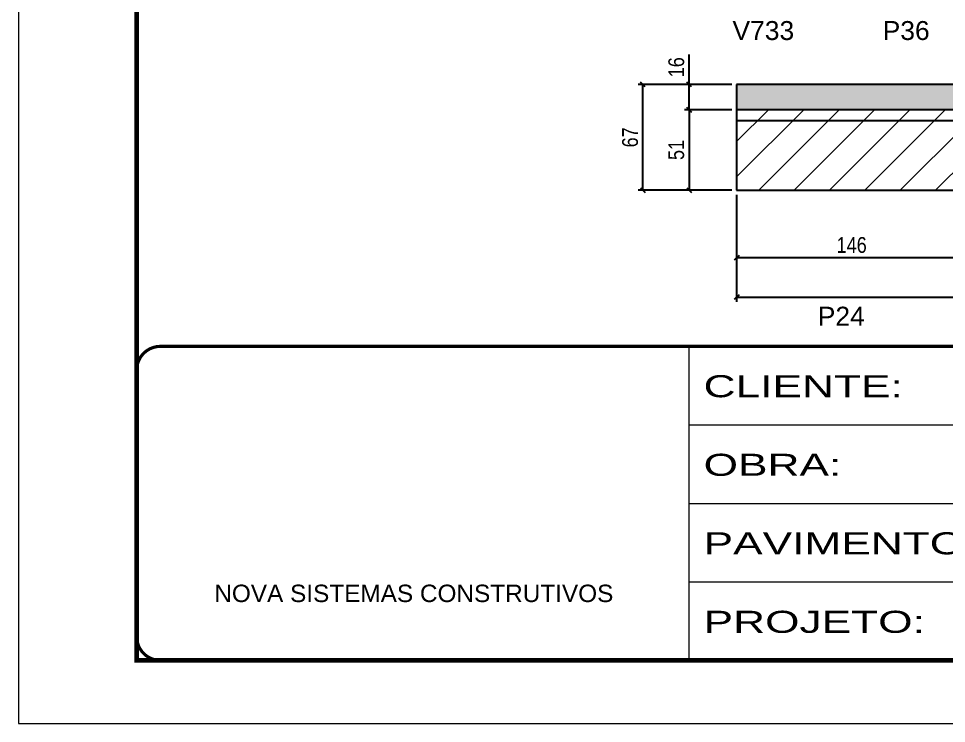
# Model space of a CAD drawing. Extents: x 3309 to 9563, y -2522 to 14608.
# Drawn here: x 3309 to 3898, y 8964 to 9411 of the extents above; entities that cross this region are included whole.
import ezdxf

# ---------------------------------------------------------------- set-up
doc = ezdxf.new("R2010")
doc.units = 0
doc.header["$PDMODE"] = 35
doc.header["$PDSIZE"] = -10
doc.linetypes.add('CONTINUO', pattern=[0])
doc.linetypes.add('DASHED', pattern=[0.75, 0.5, -0.25])
for name, color, linetype in [('5', 5, 'Continuous'), ('COTA', 241, 'Continuous'), ('Painéis', 200, 'Continuous'), ('SARR_2.2x7', 40, 'Continuous')]:
    doc.layers.add(name, color=color, linetype=linetype)
for name, color, linetype, lineweight in [('Folhas', 255, 'Continuous', 9), ('Hachura', 251, 'Continuous', 9), ('SARRAFO DE PRESSAO', 251, 'DASHED', 9)]:
    doc.layers.add(name, color=color, linetype=linetype, lineweight=lineweight)
doc.styles.add('ARIAL', font='arial.ttf')
doc.styles.add('COTA TECNICA', font='techl___.ttf', dxfattribs={"height": 10})
doc.styles.get("Standard").update_dxf_attribs({"font": 'arial.ttf'})
doc.styles.add('Tecnologia', font='')
doc.styles.get('Tecnologia').set_extended_font_data('Forgotten Futurist')
doc.dimstyles.new('PAINEL', dxfattribs={"dimtxt": 10, "dimasz": 3, "dimexe": 3, "dimexo": 3, "dimgap": 3, "dimtad": 1, "dimdec": 1, "dimzin": 12, "dimdsep": 46, "dimtxsty": 'COTA TECNICA', "dimblk1": 'OBLIQUE', "dimblk2": 'OBLIQUE', "dimsah": 1, "dimcen": 0.9, "dimclrd": 4, "dimclre": 4, "dimclrt": 240, "dimadec": 1, "dimazin": 3, "dimtfac": 1, "dimtdec": 1, "dimtmove": 0, "dimatfit": 3, "dimfxl": 1, "dimtolj": 1, "dimtzin": 12, "dimarcsym": 0})

# ---------------------------------------------------------------- blocks, each defined once
blk = doc.blocks.new('9999999999')
at = {"color": 30, "linetype": 'CONTINUO'}
for p, q in [((98564.56, 34230.21), (98564.56, 34429.45)), ((98564.56, 34379.64), (99583.98, 34379.64)), ((98564.56, 34329.83), (99487.98, 34329.83)), ((98564.56, 34280.02), (99487.98, 34280.02))]:
    blk.add_line(p, q, dxfattribs=at)
at = {"color": 30, "linetype": 'CONTINUO', "const_width": 2}
blk.add_lwpolyline([(99583.98, 34230.21), (99583.98, 34414.45, 0.414214), (99568.98, 34429.45), (98228.98, 34429.45, 0.414214), (98213.98, 34414.45), (98213.98, 34245.21, 0.414214), (98228.98, 34230.21), (99583.98, 34230.21)], format="xyb", dxfattribs=at)
at = {"layer": 'Folhas'}
blk.add_lwpolyline([(98138.98, 34190.21), (99623.98, 34190.21), (99623.98, 35240.21), (98138.98, 35240.21)], close=True, dxfattribs=at)
at = {"layer": 'Folhas', "color": 30, "const_width": 3}
blk.add_lwpolyline([(98213.98, 34230.21), (99583.98, 34230.21), (99583.98, 35200.21), (98213.98, 35200.21)], close=True, dxfattribs=at)
at = {"color": 7, "linetype": 'Continuous', "ltscale": 5, "style": 'ARIAL'}
blk.add_text('NOVA SISTEMAS CONSTRUTIVOS', height=11.0592, dxfattribs=at).set_placement((98263.19, 34267.21))
at = {"layer": 'Folhas', "color": 7, "style": 'Tecnologia', "width": 1.5}
for s, p in [('CLIENTE:', (98573.65, 34397.17)), ('OBRA:', (98573.65, 34347.31)), ('PAVIMENTO:', (98573.65, 34297.5)), ('PROJETO:', (98573.65, 34247.69))]:
    blk.add_text(s, height=14, dxfattribs=at).set_placement(p)
blk = doc.blocks.new('_Oblique')
at = {"color": 0, "linetype": 'ByBlock', "lineweight": -2}
blk.add_line((-0.5, -0.5), (0.5, 0.5), dxfattribs=at)
blk = doc.blocks.new('*D2426')
at = {"layer": 'COTA', "color": 4, "lineweight": -2, "transparency": 16777216}
for p, q in [((3765.01, 9298.9), (3765.01, 9230.96)), ((4617.51, 9298.9), (4617.51, 9230.96)), ((3765.01, 9233.96), (4617.51, 9233.96))]:
    blk.add_line(p, q, dxfattribs=at)
at = {"layer": 'Defpoints', "color": 0, "transparency": 16777216}
for p in [(3765.01, 9301.9), (4617.51, 9301.9), (4617.51, 9233.96)]:
    blk.add_point(p, dxfattribs=at)
at = {"layer": 'COTA', "color": 4, "lineweight": -2, "transparency": 16777216, "xscale": 3, "yscale": 3, "zscale": 3, "rotation": 180}
blk.add_blockref('_Oblique', (3765.01, 9233.96), dxfattribs=at)
at = {"layer": 'COTA', "color": 4, "lineweight": -2, "transparency": 16777216, "xscale": 3, "yscale": 3, "zscale": 3}
blk.add_blockref('_Oblique', (4617.51, 9233.96), dxfattribs=at)
at = {"layer": 'COTA', "color": 240, "transparency": 16777216, "insert": (4191.26, 9242.09), "char_height": 10, "attachment_point": 5, "style": 'COTA TECNICA'}
blk.add_mtext('\\A1;852.5', dxfattribs=at)
blk = doc.blocks.new('*D2430')
at = {"layer": 'COTA', "color": 4, "lineweight": -2, "transparency": 16777216}
for p, q in [((3762.01, 9352.9), (3731.86, 9352.9)), ((3734.86, 9352.9), (3734.86, 9301.9)), ((3762.01, 9301.9), (3731.86, 9301.9))]:
    blk.add_line(p, q, dxfattribs=at)
at = {"layer": 'Defpoints', "color": 0, "transparency": 16777216}
for p in [(3765.01, 9352.9), (3734.86, 9301.9), (3765.01, 9301.9)]:
    blk.add_point(p, dxfattribs=at)
at = {"layer": 'COTA', "color": 4, "lineweight": -2, "transparency": 16777216, "xscale": 3, "yscale": 3, "zscale": 3}
for p, rotation in [((3734.86, 9352.9), 90), ((3734.86, 9301.9), 270)]:
    blk.add_blockref('_Oblique', p, dxfattribs=dict(at, rotation=rotation))
at = {"layer": 'COTA', "color": 240, "transparency": 16777216, "insert": (3726.75, 9327.4), "char_height": 10, "attachment_point": 5, "rotation": 90, "style": 'COTA TECNICA'}
blk.add_mtext('\\A1;51', dxfattribs=at)
blk = doc.blocks.new('*D2431')
at = {"layer": 'COTA', "color": 4, "lineweight": -2, "transparency": 16777216}
for p, q in [((3734.86, 9368.9), (3734.86, 9387.92)), ((3762.01, 9368.9), (3731.86, 9368.9)), ((3734.86, 9352.9), (3734.86, 9368.9)), ((3762.01, 9352.9), (3731.86, 9352.9))]:
    blk.add_line(p, q, dxfattribs=at)
at = {"layer": 'Defpoints', "color": 0, "transparency": 16777216}
for p in [(3734.86, 9368.9), (3765.01, 9368.9), (3765.01, 9352.9)]:
    blk.add_point(p, dxfattribs=at)
at = {"layer": 'COTA', "color": 4, "lineweight": -2, "transparency": 16777216, "xscale": 3, "yscale": 3, "zscale": 3}
for p, rotation in [((3734.86, 9368.9), 90), ((3734.86, 9352.9), 270)]:
    blk.add_blockref('_Oblique', p, dxfattribs=dict(at, rotation=rotation))
at = {"layer": 'COTA', "color": 240, "transparency": 16777216, "insert": (3726.76, 9379.91), "char_height": 10, "attachment_point": 5, "rotation": 90, "style": 'COTA TECNICA'}
blk.add_mtext('\\A1;16', dxfattribs=at)
blk = doc.blocks.new('*D2432')
at = {"layer": 'COTA', "color": 4, "lineweight": -2, "transparency": 16777216}
for p, q in [((3762.01, 9368.9), (3702.53, 9368.9)), ((3705.53, 9301.9), (3705.53, 9368.9)), ((3762.01, 9301.9), (3702.53, 9301.9))]:
    blk.add_line(p, q, dxfattribs=at)
at = {"layer": 'Defpoints', "color": 0, "transparency": 16777216}
for p in [(3705.53, 9368.9), (3765.01, 9368.9), (3765.01, 9301.9)]:
    blk.add_point(p, dxfattribs=at)
at = {"layer": 'COTA', "color": 4, "lineweight": -2, "transparency": 16777216, "xscale": 3, "yscale": 3, "zscale": 3}
for p, rotation in [((3705.53, 9368.9), 90), ((3705.53, 9301.9), 270)]:
    blk.add_blockref('_Oblique', p, dxfattribs=dict(at, rotation=rotation))
at = {"layer": 'COTA', "color": 240, "transparency": 16777216, "insert": (3697.43, 9335.4), "char_height": 10, "attachment_point": 5, "rotation": 90, "style": 'COTA TECNICA'}
blk.add_mtext('\\A1;67', dxfattribs=at)
blk = doc.blocks.new('*D2472')
at = {"layer": 'COTA', "color": 4, "lineweight": -2, "transparency": 16777216}
for p, q in [((3765.01, 9298.9), (3765.01, 9255.97)), ((3911.01, 9298.9), (3911.01, 9255.97)), ((3911.01, 9258.97), (3765.01, 9258.97))]:
    blk.add_line(p, q, dxfattribs=at)
at = {"layer": 'Defpoints', "color": 0, "transparency": 16777216}
for p in [(3765.01, 9301.9), (3911.01, 9301.9), (3765.01, 9258.97)]:
    blk.add_point(p, dxfattribs=at)
at = {"layer": 'COTA', "color": 4, "lineweight": -2, "transparency": 16777216, "xscale": 3, "yscale": 3, "zscale": 3, "rotation": 180}
blk.add_blockref('_Oblique', (3765.01, 9258.97), dxfattribs=at)
at = {"layer": 'COTA', "color": 4, "lineweight": -2, "transparency": 16777216, "xscale": 3, "yscale": 3, "zscale": 3}
blk.add_blockref('_Oblique', (3911.01, 9258.97), dxfattribs=at)
at = {"layer": 'COTA', "color": 240, "transparency": 16777216, "insert": (3838.01, 9267.07), "char_height": 10, "attachment_point": 5, "style": 'COTA TECNICA'}
blk.add_mtext('\\A1;146', dxfattribs=at)

msp = doc.modelspace()

# ---------------------------------------------------------------- hatches: boundary and pattern name
at = {"layer": 'COTA'}
h = msp.add_hatch(dxfattribs=at)
h.set_pattern_fill('AR-CONC', color=256, scale=0.03)
h.set_pattern_definition([(50, (-42.7365, 1911.428), (5.46554, -0.4781726), [0.5715, -6.2865]), (355, (-42.7365, 1911.428), (-1.0573026, 5.7317054), [0.4572, -5.0292175]), (100.451445, (-42.281, 1911.388), (4.4082374, 5.2535326), [0.4857003, -5.3427073]), (46.1842, (-42.7365, 1912.952), (8.132371, -1.26127), [0.85725, -9.42975]), (96.63556, (-42.059, 1912.847), (7.122124, 7.422784), [0.728551, -8.014068]), (351.18415, (-42.7365, 1912.952), (7.122124, 7.422784), [0.685799, -7.543792]), (21, (-41.9745, 1912.571), (4.5484317, -3.067956), [0.5715, -6.2865]), (326, (-41.9745, 1912.571), (1.854061, 5.525639), [0.4572, -5.0292]), (71.451445, (-41.5954, 1912.315), (6.4024926, 2.457683), [0.4857003, -5.342698]), (37.5, (-42.7365, 1911.4278), (0.0926581, 2.53665117), [0, -4.96824, 0, -5.1054, 0, -5.04825]), (7.5, (-42.7365, 1911.4278), (2.0045899, 3.00541724), [0, -2.91084, 0, -4.85394, 0, -1.92405]), (327.5, (-44.4357, 1911.4278), (4.06771786, -0.1718623), [0, -1.905, 0, -5.9436, 0, -7.8867]), (317.5, (-45.1977, 1911.4278), (4.4438754, 0.7627947), [0, -2.4765, 0, -3.94716, 0, -5.6007])])
h.paths.add_polyline_path([(3765.01, 9368.9), (3765.01, 9352.9), (4417.51, 9352.9), (4617.51, 9352.9), (4617.51, 9366.9), (4406.51, 9366.9), (4406.51, 9368.9)])
at = {"layer": 'Hachura', "linetype": 'ByBlock'}
h = msp.add_hatch(dxfattribs=at)
h.set_pattern_fill('ANSI31', color=256, scale=5)
h.paths.add_polyline_path([(3991.01, 9911.22), (3852.01, 9911.22), (3852.01, 9860.22), (3991.01, 9860.22)])
h.paths.add_polyline_path([(4643.51, 9911.22), (4497.51, 9911.22), (4497.51, 9860.22), (4643.51, 9860.22)])
h.paths.add_polyline_path([(4556.51, 9730.13), (4417.51, 9730.13), (4417.51, 9679.13), (4556.51, 9679.13)])
h.paths.add_polyline_path([(3911.01, 9730.13), (3765.01, 9730.13), (3765.01, 9679.13), (3911.01, 9679.13)])
h.paths.add_polyline_path([(3976.01, 9562.14), (3765.01, 9562.14), (3765.01, 9548.14), (3976.01, 9548.14)])
h.paths.add_polyline_path([(3965.01, 9534.14), (3765.01, 9534.14), (3765.01, 9483.14), (3965.01, 9483.14)])
h.paths.add_polyline_path([(3911.01, 9352.9), (3765.01, 9352.9), (3765.01, 9301.9), (3911.01, 9301.9)])
h.paths.add_polyline_path([(4617.51, 9352.9), (4417.51, 9352.9), (4417.51, 9301.9), (4617.51, 9301.9)])
h.paths.add_polyline_path([(4617.51, 9380.9), (4406.51, 9380.9), (4406.51, 9366.9), (4617.51, 9366.9)])
h.paths.add_polyline_path([(4617.51, 9534.14), (4471.51, 9534.14), (4471.51, 9483.14), (4617.51, 9483.14)])

# ---------------------------------------------------------------- linework, layer by layer
at = {"layer": 'COTA'}
for p, q in [((4406.51, 9368.9), (3765.01, 9368.9)), ((3765.01, 9368.9), (3765.01, 9352.9))]:
    msp.add_line(p, q, dxfattribs=at)
at = {"layer": 'Painéis', "linetype": 'ByBlock'}
for p, q in [((4417.51, 9352.9), (3765.01, 9352.9)), ((3765.01, 9352.9), (3765.01, 9301.9)), ((3765.01, 9301.9), (4617.51, 9301.9))]:
    msp.add_line(p, q, dxfattribs=at)
at = {"layer": 'SARR_2.2x7', "linetype": 'Continuous'}
msp.add_line((3911.01, 9345.9), (3765.01, 9345.9), dxfattribs=at)

# ---------------------------------------------------------------- block references
at = {"layer": 'SARRAFO DE PRESSAO', "color": 6, "linetype": 'ByBlock'}
msp.add_blockref('9999999999', (-94829.61, -25226.65), dxfattribs=at)

# ---------------------------------------------------------------- texts
at = {"layer": '5', "linetype": 'Continuous'}
for s, p in [('V733', (3762.38, 9397.18)), ('P36', (3857.67, 9397.18)), ('P24', (3816.49, 9215.95))]:
    msp.add_text(s, height=12, rotation=359.99996, dxfattribs=at).set_placement(p)

# ---------------------------------------------------------------- dimensions: what is measured, and where the dimension line sits
at = {"layer": 'COTA'}
for base, p1, p2, angle, picture, middle in [((3734.86, 9368.9), (3765.01, 9352.9), (3765.01, 9368.9), 90, '*D2431', (3726.76, 9379.91)), ((3705.53, 9368.9), (3765.01, 9301.9), (3765.01, 9368.9), 90, '*D2432', (3697.43, 9335.4)), ((3734.86, 9301.9), (3765.01, 9352.9), (3765.01, 9301.9), 90, '*D2430', (3726.75, 9327.4)), ((4617.51, 9233.96), (3765.01, 9301.9), (4617.51, 9301.9), 180, '*D2426', (4191.26, 9242.09)), ((3765.01, 9258.97), (3911.01, 9301.9), (3765.01, 9301.9), 180, '*D2472', (3838.01, 9267.07))]:
    dim = msp.add_linear_dim(base=base, p1=p1, p2=p2, angle=angle, dimstyle='PAINEL', dxfattribs=at)
    dim.commit()
    dim.dimension.update_dxf_attribs({"geometry": picture, "text_midpoint": middle})

doc.saveas('drawing.dxf')
